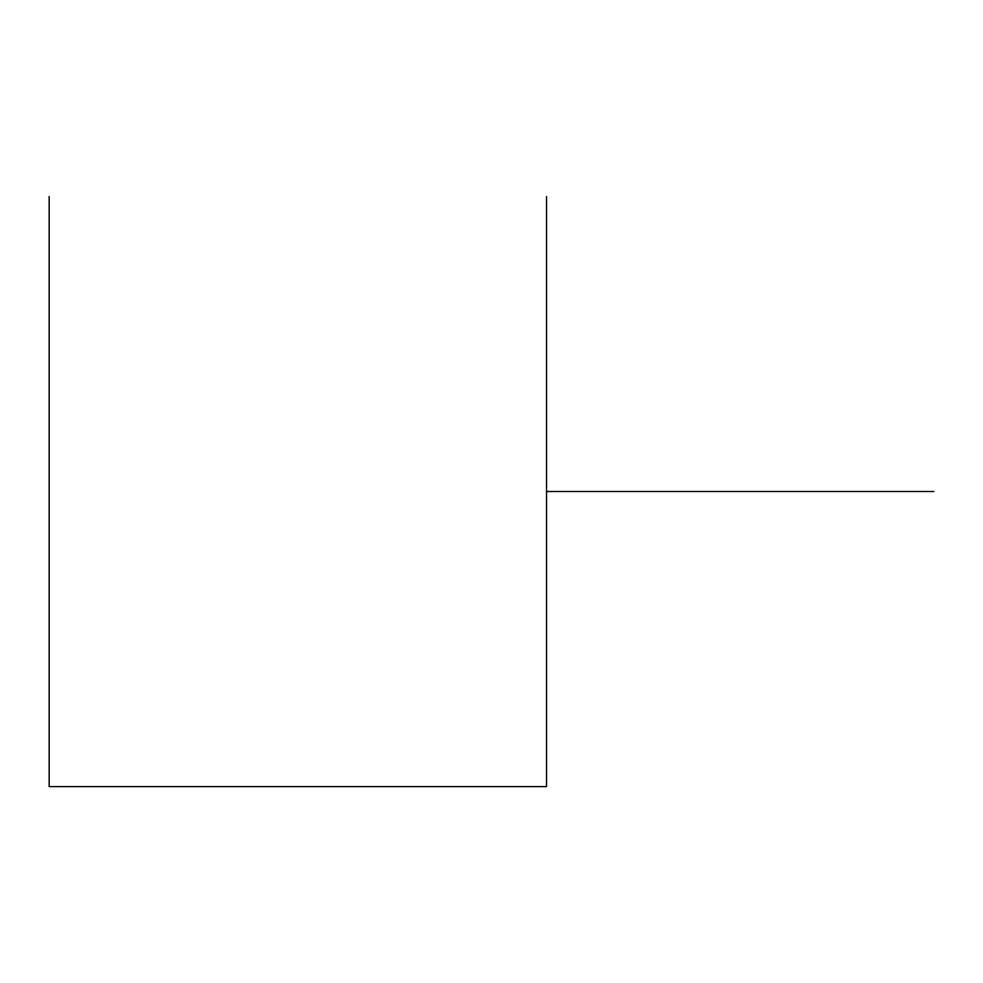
<?xml version="1.0" encoding="UTF-8"?>
<svg xmlns="http://www.w3.org/2000/svg" width="983" height="983" viewBox="0 0 983 983"><rect width="100%" height="100%" fill="white"/><g stroke="black" fill="none" stroke-linecap="round" stroke-linejoin="round"><path stroke-width="1.47" d="M546.536 491.5L933.85 491.5M546.536 196.403L546.536 786.597L49.15 786.597L49.15 196.403"/></g></svg>
